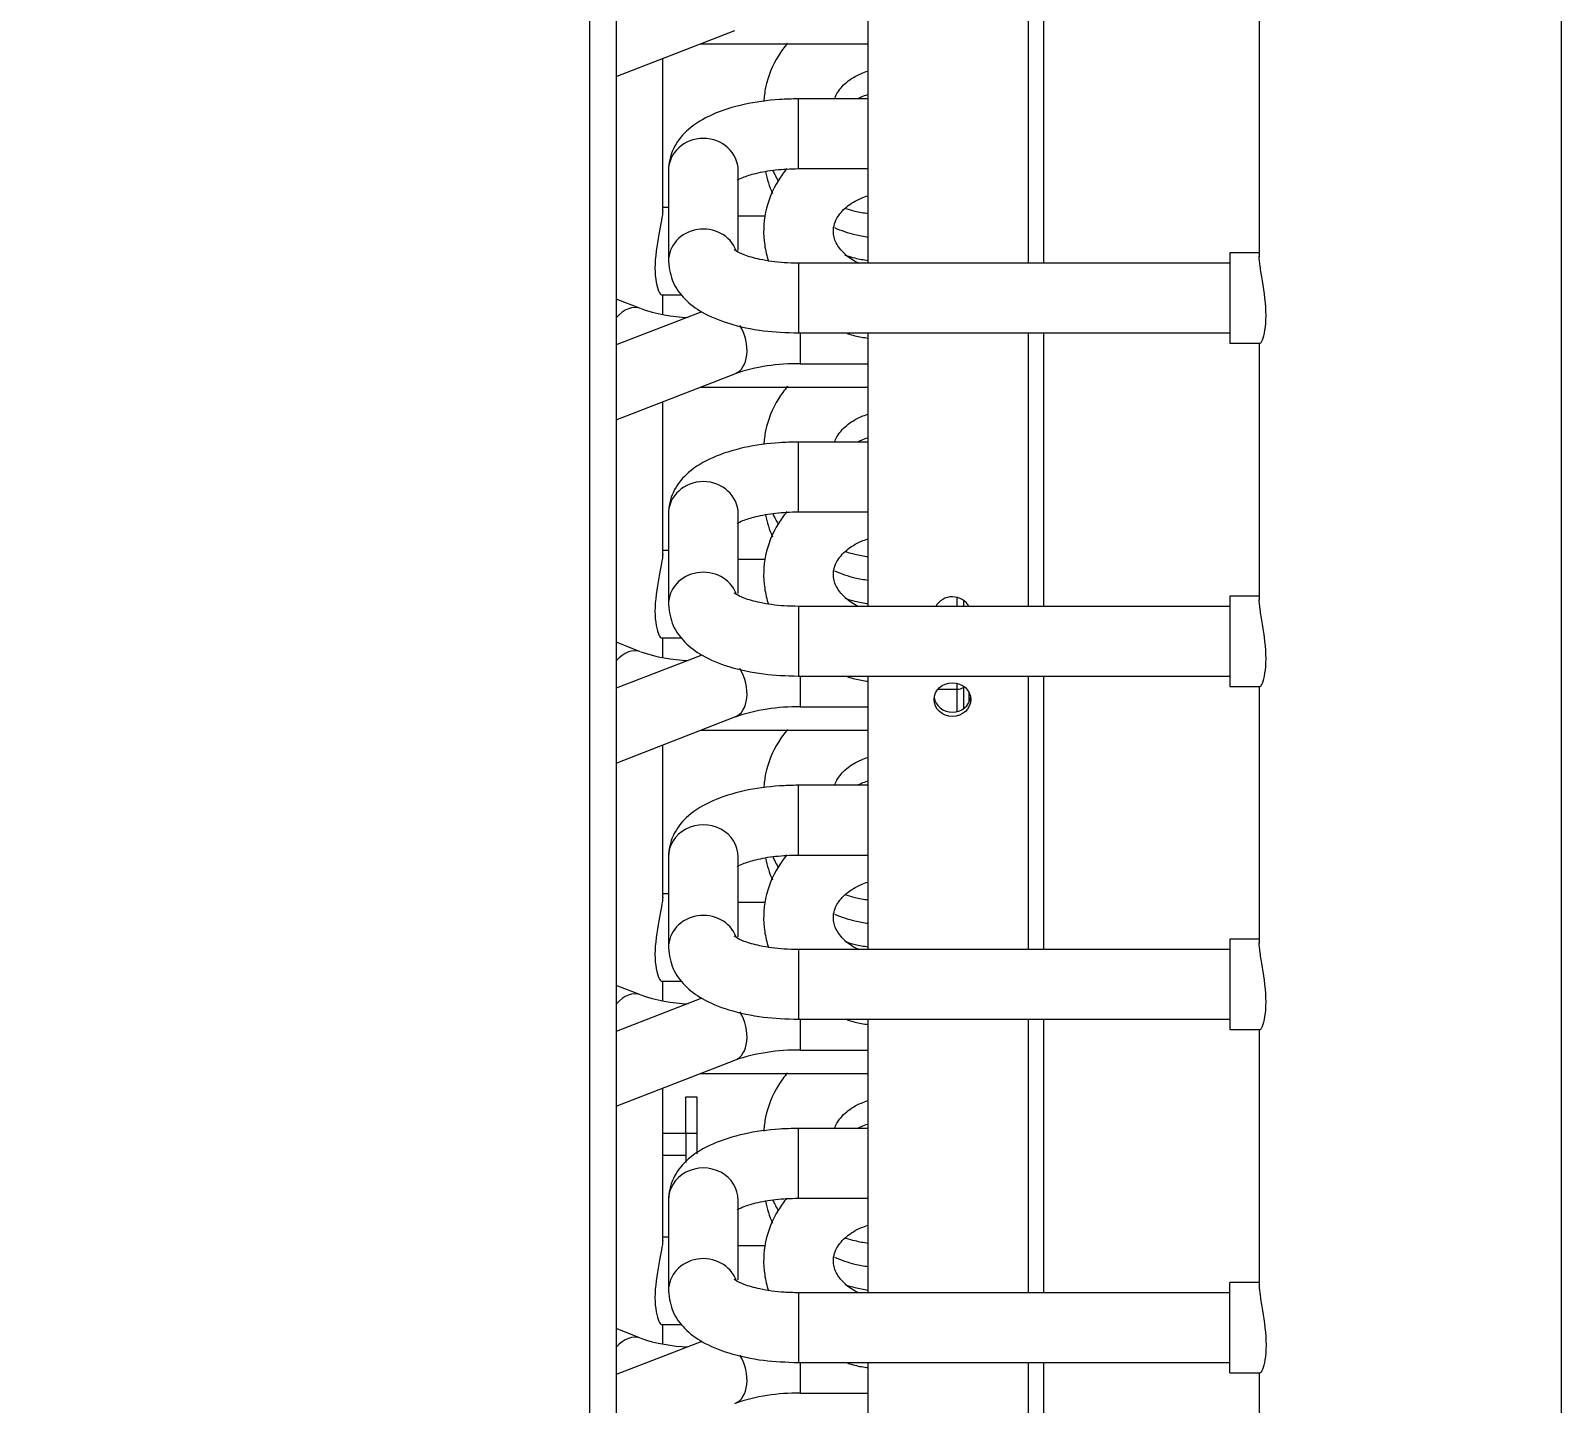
# Model space of a CAD drawing. Header units: millimetres. Extents: x 113490 to 142599, y -20467 to 115.
# Drawn here: x 137139.7 to 137348.7, y -6721.5 to -6534.2 of the extents above; entities that cross this region are included whole.
import ezdxf

# ---------------------------------------------------------------- set-up
doc = ezdxf.new("R2010")
doc.units = ezdxf.units.MM
doc.layers.add('DV2_0', color=7, linetype='Continuous')
doc.styles.get("Standard").update_dxf_attribs({"font": 'msyh.ttf'})
doc.dimstyles.new('ISO-25', dxfattribs={"dimtxt": 2.5, "dimasz": 2.5, "dimexe": 1.25, "dimexo": 0.625, "dimtad": 1, "dimtxsty": 'Standard', "dimcen": 2.5, "dimadec": 0, "dimazin": 0, "dimtfac": 1, "dimtmove": 0, "dimatfit": 3, "dimfxl": 1, "dimarcsym": 0})

# ---------------------------------------------------------------- blocks, each defined once
blk = doc.blocks.new('*D17')
at = {"color": 0, "lineweight": -2}
for p, q in [((137147.04, -5770.18), (136598.76, -5770.18)), ((136628.76, -5830.18), (136628.76, -8268.97)), ((137099.03, -8328.97), (136598.76, -8328.97))]:
    blk.add_line(p, q, dxfattribs=at)
at = {"color": 0}
for points in [[(136618.76, -5830.18), (136638.76, -5830.18), (136628.76, -5770.18)], [(136618.76, -8268.97), (136638.76, -8268.97), (136628.76, -8328.97)]]:
    blk.add_solid(points, dxfattribs=at)
at = {"layer": 'Defpoints', "color": 0}
for p in [(137148.04, -5770.18), (136628.76, -8328.97), (137100.03, -8328.97)]:
    blk.add_point(p, dxfattribs=at)
at = {"color": 0, "insert": (136582.93, -7049.57), "char_height": 50, "attachment_point": 5, "rotation": 90}
blk.add_mtext('2560', dxfattribs=at)

msp = doc.modelspace()

# ---------------------------------------------------------------- linework, layer by layer
at = {"layer": 'DV2_0', "color": 7, "linetype": 'Continuous', "lineweight": 20}
for p, q in [((137216.03, -7287.37), (137216.03, -6239.37)), ((137275.94, -6565.9), (137275.94, -6528.57)), ((137244.54, -6552.99), (137244.54, -6543.47)), ((137244.54, -6565.9), (137244.54, -6575.42)), ((137244.75, -6575.42), (137244.75, -6579.62)), ((137275.94, -6612.75), (137275.94, -6575.42)), ((137244.54, -6599.84), (137244.54, -6590.32)), ((137244.54, -6612.75), (137244.54, -6622.27)), ((137266.16, -6611.52), (137266.16, -6612.75)), ((137267.06, -6611.93), (137267.06, -6612.75)), ((137244.75, -6622.21), (137244.75, -6626.47)), ((137266.16, -6623.23), (137266.16, -6624.07)), ((137267.06, -6623.64), (137267.06, -6623.82)), ((137267.06, -6623.77), (137267.06, -6626.71)), ((137275.94, -6659.6), (137275.94, -6622.27)), ((137266.16, -6624.07), (137266.16, -6627.12)), ((137267.8, -6624.48), (137267.8, -6625.87)), ((137244.54, -6646.69), (137244.54, -6637.17)), ((137244.54, -6659.6), (137244.54, -6669.12)), ((137244.75, -6669.06), (137244.75, -6673.32)), ((137275.94, -6706.45), (137275.94, -6669.12)), ((137244.54, -6693.54), (137244.54, -6684.02)), ((137229.14, -6687.71), (137225.99, -6687.71)), ((137244.54, -6706.45), (137244.54, -6715.97)), ((137244.75, -6715.97), (137244.75, -6720.17)), ((137275.94, -6753.29), (137275.94, -6715.97))]:
    msp.add_line(p, q, dxfattribs=at)
at = {"layer": 'DV2_0', "color": 7, "linetype": 'Continuous', "lineweight": 15}
for p, q in [((137219.63, -6239.37), (137219.63, -7287.37)), ((137348.67, -7165.92), (137348.67, -6394.85)), ((137254.04, -6565.9), (137254.04, -6528.57)), ((137278.04, -6565.9), (137278.04, -6528.57)), ((137307.41, -6529.97), (137307.41, -6565.06)), ((137219.63, -6540.43), (137235.86, -6534.15)), ((137231.14, -6535.98), (137254.04, -6535.98)), ((137225.99, -6558.81), (137225.99, -6537.97)), ((137254.04, -6543.47), (137244.54, -6543.47)), ((137226.78, -6553.26), (137226.78, -6565.64)), ((137236.3, -6564.16), (137236.3, -6553.26)), ((137244.54, -6552.99), (137254.04, -6552.99)), ((137226.78, -6558.3), (137225.99, -6558.3)), ((137240.03, -6559.5), (137236.3, -6559.5)), ((137303.41, -6564.5), (137303.41, -6576.82)), ((137307.41, -6564.5), (137303.41, -6564.5)), ((137303.41, -6565.9), (137244.54, -6565.9)), ((137222.98, -6572.1), (137219.63, -6570.8)), ((137225.81, -6570.22), (137228.54, -6570.22)), ((137225.99, -6572.86), (137225.99, -6570.22)), ((137231.35, -6572.54), (137219.63, -6577.07)), ((137244.54, -6575.42), (137303.41, -6575.42)), ((137254.04, -6612.75), (137254.04, -6575.42)), ((137278.04, -6612.75), (137278.04, -6575.42)), ((137303.41, -6576.82), (137307.56, -6576.82)), ((137307.41, -6576.82), (137307.41, -6611.91)), ((137244.75, -6579.62), (137254.04, -6579.62)), ((137219.63, -6587.28), (137235.86, -6581)), ((137231.14, -6582.83), (137254.04, -6582.83)), ((137225.99, -6605.66), (137225.99, -6584.82)), ((137254.04, -6590.32), (137244.54, -6590.32)), ((137226.78, -6600.11), (137226.78, -6612.48)), ((137236.3, -6611), (137236.3, -6600.11)), ((137244.54, -6599.84), (137254.04, -6599.84)), ((137226.78, -6605.14), (137225.99, -6605.14)), ((137240.03, -6606.34), (137236.3, -6606.34)), ((137303.41, -6612.75), (137244.54, -6612.75)), ((137303.41, -6611.35), (137303.41, -6623.67)), ((137307.41, -6611.35), (137303.41, -6611.35)), ((137225.81, -6617.06), (137228.54, -6617.06)), ((137225.99, -6619.71), (137225.99, -6617.06)), ((137222.98, -6618.95), (137219.63, -6617.65)), ((137231.35, -6619.39), (137219.63, -6623.92)), ((137244.54, -6622.27), (137303.41, -6622.27)), ((137254.04, -6659.6), (137254.04, -6622.27)), ((137267.06, -6623.82), (137267.2, -6623.74)), ((137278.04, -6659.6), (137278.04, -6622.27)), ((137303.41, -6623.67), (137307.56, -6623.67)), ((137307.41, -6623.67), (137307.41, -6658.75)), ((137263.55, -6624.07), (137266.16, -6624.07)), ((137219.63, -6634.13), (137235.86, -6627.85)), ((137244.75, -6626.47), (137254.04, -6626.47)), ((137231.14, -6629.67), (137254.04, -6629.67)), ((137225.99, -6635.26), (137225.99, -6631.67)), ((137225.99, -6652.51), (137225.99, -6635.26)), ((137254.04, -6637.17), (137244.54, -6637.17)), ((137244.54, -6646.69), (137254.04, -6646.69)), ((137226.78, -6646.96), (137226.78, -6659.33)), ((137236.3, -6657.85), (137236.3, -6646.96)), ((137226.78, -6651.99), (137225.99, -6651.99)), ((137240.03, -6653.19), (137236.3, -6653.19)), ((137303.41, -6658.2), (137303.41, -6670.52)), ((137307.41, -6658.2), (137303.41, -6658.2)), ((137303.41, -6659.6), (137244.54, -6659.6)), ((137222.98, -6665.79), (137219.63, -6664.49)), ((137225.81, -6663.91), (137228.54, -6663.91)), ((137225.99, -6666.55), (137225.99, -6663.91)), ((137231.35, -6666.24), (137219.63, -6670.77)), ((137244.54, -6669.12), (137303.41, -6669.12)), ((137254.04, -6706.45), (137254.04, -6669.12)), ((137278.04, -6706.45), (137278.04, -6669.12)), ((137303.41, -6670.52), (137307.56, -6670.52)), ((137307.41, -6670.52), (137307.41, -6705.6)), ((137244.75, -6673.32), (137254.04, -6673.32)), ((137219.63, -6680.98), (137235.86, -6674.7)), ((137231.14, -6676.52), (137254.04, -6676.52)), ((137225.99, -6699.36), (137225.99, -6678.52)), ((137229.14, -6684.71), (137229.14, -6679.71)), ((137229.14, -6679.71), (137230.64, -6679.71)), ((137230.64, -6679.71), (137230.64, -6684.71)), ((137254.04, -6684.02), (137244.54, -6684.02)), ((137229.14, -6684.71), (137225.99, -6684.71)), ((137229.14, -6684.71), (137229.14, -6688.65)), ((137230.64, -6684.71), (137229.14, -6684.71)), ((137230.64, -6684.71), (137230.64, -6687.49)), ((137226.78, -6693.8), (137226.78, -6706.18)), ((137236.3, -6704.7), (137236.3, -6693.8)), ((137244.54, -6693.54), (137254.04, -6693.54)), ((137226.78, -6698.84), (137225.99, -6698.84)), ((137240.03, -6700.04), (137236.3, -6700.04)), ((137303.41, -6717.37), (137303.41, -6705.05)), ((137307.41, -6705.05), (137303.41, -6705.05)), ((137303.41, -6706.45), (137244.54, -6706.45)), ((137222.98, -6712.64), (137219.63, -6711.34)), ((137225.81, -6710.76), (137228.54, -6710.76)), ((137225.99, -6713.4), (137225.99, -6710.76)), ((137231.35, -6713.08), (137219.63, -6717.62)), ((137244.54, -6715.97), (137303.41, -6715.97)), ((137254.04, -6753.29), (137254.04, -6715.97)), ((137278.04, -6753.29), (137278.04, -6715.97)), ((137303.41, -6717.37), (137307.56, -6717.37)), ((137307.41, -6717.37), (137307.41, -6752.45)), ((137244.75, -6720.17), (137254.04, -6720.17))]:
    msp.add_line(p, q, dxfattribs=at)
for centre, radius, start, end in [((137230.33, -6550.5), 22.81, 251.2224, 267.8715), ((137244.23, -6605.6), 25.98, 88.8459, 108.784), ((137230.33, -6597.35), 22.81, 251.2224, 267.8715), ((137266.16, -6622.27), 1.8, 270, 300), ((137244.23, -6652.45), 25.98, 88.8459, 108.784), ((137230.33, -6644.2), 22.81, 251.2224, 267.8715), ((137244.23, -6699.3), 25.98, 88.8459, 108.784), ((137230.33, -6691.05), 22.81, 251.2224, 267.8715), ((137244.23, -6746.14), 25.98, 88.8459, 108.784)]:
    msp.add_arc(centre, radius, start, end, dxfattribs=at)
at = {"layer": 'DV2_0', "color": 7, "linetype": 'Continuous', "lineweight": 20}
for centre, major_axis, ratio, start_param, end_param in [((137231.54, -6553.26), (-4.76, 0), 0.922201, 3.141593, 6.283185), ((137231.54, -6565.64), (-4.76, 0), 0.922201, 3.485496, 6.283185), ((137231.54, -6565.64), (-4.76, 0), 0.922201, 0, 0.00078), ((137221.27, -6576.54), (1.72, 4.44), 0.652095, 0.002274, 1.044332), ((137234.14, -6576.56), (-1.72, 4.44), 0.652095, 3.141593, 4.956923), ((137231.54, -6600.11), (-4.76, 0), 0.922201, 3.141593, 6.283185), ((137231.54, -6612.48), (-4.76, 0), 0.922201, 3.485496, 6.283185), ((137231.54, -6612.48), (-4.76, 0), 0.922201, 0, 0.00078), ((137221.27, -6623.38), (1.72, 4.44), 0.652095, 0.002274, 1.044332), ((137234.14, -6623.41), (-1.72, 4.44), 0.652095, 3.141593, 4.956923), ((137231.54, -6646.96), (4.76, 0), 0.922201, 0, 3.141593), ((137231.54, -6659.33), (-4.76, 0), 0.922201, 3.485496, 6.283185), ((137231.54, -6659.33), (-4.76, 0), 0.922201, 0, 0.00078), ((137221.27, -6670.23), (1.72, 4.44), 0.652095, 0.002274, 1.044332), ((137234.14, -6670.26), (-1.72, 4.44), 0.652095, 3.141593, 4.956923), ((137231.54, -6693.8), (4.76, 0), 0.922201, 0, 3.141593), ((137231.54, -6706.18), (4.76, 0), 0.922201, 0.343904, 3.142373), ((137221.27, -6717.08), (1.72, 4.44), 0.652095, 0.002274, 1.044332), ((137234.14, -6717.11), (-1.72, 4.44), 0.652095, 3.141593, 4.956923)]:
    msp.add_ellipse(centre, major_axis=major_axis, ratio=ratio, start_param=start_param, end_param=end_param, dxfattribs=at)
at = {"layer": 'DV2_0', "color": 7, "linetype": 'Continuous', "lineweight": 15}
for centre, start_param, end_param in [((137265.54, -6613.75), 3.582634, 5.832848), ((137265.54, -6624.89), 0.126135, 3.015458)]:
    msp.add_ellipse(centre, major_axis=(-2.5, 0), ratio=0.922201, start_param=start_param, end_param=end_param, dxfattribs=at)
msp.add_ellipse((137265.54, -6625.47), major_axis=(-2.5, 0), ratio=0.922201, dxfattribs=at)
for points, knots in [([(137243.03, -6535.87), (137242.57, -6536.41), (137241.22, -6538.27), (137240.12, -6541.01), (137239.83, -6543.19), (137239.8, -6543.82)], [0.3069174, 0.3069174, 0.3069174, 0.3069174, 0.3494831, 0.4459674, 0.4853251, 0.4853251, 0.4853251, 0.4853251]), ([(137249.46, -6543.49), (137249.53, -6543.25), (137249.86, -6542.5), (137250.92, -6541.2), (137252.57, -6540.18), (137253.68, -6539.77), (137253.98, -6539.68)], [0.5784462, 0.5784462, 0.5784462, 0.5784462, 0.6319137, 0.7415815, 0.8416159, 0.877433, 0.877433, 0.877433, 0.877433]), ([(137244.54, -6543.47), (137243.58, -6543.49), (137241.19, -6543.55), (137236.94, -6544.14), (137232.76, -6545.45), (137229.61, -6547.32), (137227.48, -6549.78), (137226.8, -6552.02), (137226.78, -6553.11), (137226.78, -6553.26)], [0, 0, 0, 0, 0.101387, 0.296206, 0.497747, 0.688376, 0.837063, 0.980889, 1, 1, 1, 1]), ([(137252.6, -6543.44), (137252.77, -6543.35), (137253.21, -6543.15), (137253.68, -6542.98), (137253.98, -6542.88)], [0.81940406, 0.81940406, 0.81940406, 0.81940406, 0.84161594, 0.87743298, 0.87743298, 0.87743298, 0.87743298]), ([(137236.14, -6554.57), (137236.34, -6554.46), (137237, -6554.13), (137238.73, -6553.58), (137241.43, -6553.1), (137243.38, -6553.03), (137244.54, -6552.99)], [0.4017403, 0.4017403, 0.4017403, 0.4017403, 0.5031522, 0.6482988, 0.8218399, 1, 1, 1, 1]), ([(137242.95, -6552.97), (137242.53, -6553.49), (137241.2, -6555.33), (137239.78, -6558.84), (137239.67, -6562.7), (137240.2, -6564.91), (137240.44, -6565.62)], [0.3092504, 0.3092504, 0.3092504, 0.3092504, 0.3494831, 0.4459674, 0.5389954, 0.5853099, 0.5853099, 0.5853099, 0.5853099]), ([(137241.01, -6553.25), (137241.1, -6553.44), (137241.32, -6553.89), (137241.57, -6554.33), (137241.73, -6554.6)], [0.61722618, 0.61722618, 0.61722618, 0.61722618, 0.62957248, 0.64819209, 0.64819209, 0.64819209, 0.64819209]), ([(137252.77, -6565.93), (137252.1, -6565.61), (137250.84, -6564.79), (137249.61, -6563.26), (137249.16, -6561.62), (137249.48, -6559.99), (137250.92, -6558.21), (137252.57, -6557.2), (137253.68, -6556.79), (137253.98, -6556.69)], [0.1731502, 0.1731502, 0.1731502, 0.1731502, 0.2625505, 0.3669927, 0.4836914, 0.6319137, 0.7415815, 0.8416159, 0.877433, 0.877433, 0.877433, 0.877433]), ([(137225.99, -6558.76), (137225.99, -6559.37), (137225.74, -6560.57), (137225.2, -6563.43), (137224.94, -6565.1), (137224.94, -6566.56)], [0.75, 0.75, 0.75, 0.75, 0.875, 0.875, 1, 1, 1, 1]), ([(137250.98, -6558.43), (137251.4, -6558.57), (137252.41, -6558.85), (137253.41, -6559.03), (137254.02, -6559.12)], [0.88043186, 0.88043186, 0.88043186, 0.88043186, 0.90550173, 0.94079577, 0.94079577, 0.94079577, 0.94079577]), ([(137249.43, -6561.05), (137250.35, -6561.44), (137251.88, -6561.96), (137253.41, -6562.24), (137254.02, -6562.32)], [0.8490829, 0.8490829, 0.8490829, 0.8490829, 0.90550173, 0.94079577, 0.94079577, 0.94079577, 0.94079577]), ([(137244.54, -6565.9), (137243.82, -6565.89), (137242.09, -6565.85), (137239.32, -6565.47), (137237.11, -6564.82), (137235.98, -6564.26), (137235.77, -6564.07), (137235.77, -6564.08)], [0, 0, 0, 0, 0.110607, 0.3123185, 0.4783978, 0.6148656, 0.7250081, 0.7250081, 0.7250081, 0.7250081]), ([(137250.86, -6564.8), (137251.32, -6564.95), (137252.37, -6565.25), (137253.41, -6565.44), (137254.02, -6565.52)], [0.8780246, 0.8780246, 0.8780246, 0.8780246, 0.90550173, 0.94079577, 0.94079577, 0.94079577, 0.94079577]), ([(137307.55, -6576.82), (137307.64, -6576.82), (137307.75, -6576.67), (137308.12, -6575.76), (137308.35, -6574.54), (137308.35, -6571.56), (137308.12, -6569.82), (137307.75, -6567.59), (137307.63, -6566.9), (137307.46, -6565.76), (137307.41, -6565.3), (137307.41, -6564.98), (137307.41, -6564.98), (137307.41, -6564.98)], [0.0626912, 0.0626912, 0.0626912, 0.0626912, 0.125, 0.125, 0.25, 0.25, 0.375, 0.375, 0.4375, 0.4375, 0.5, 0.5, 0.5000642, 0.5000642, 0.5000642, 0.5000642]), ([(137224.94, -6566.56), (137224.94, -6568.02), (137225.2, -6569.19), (137225.61, -6570.06), (137225.73, -6570.21), (137225.83, -6570.21)], [0, 0, 0, 0, 0.125, 0.125, 0.1870962, 0.1870962, 0.1870962, 0.1870962]), ([(137226.78, -6565.64), (137226.91, -6566.72), (137227.18, -6568.55), (137229, -6570.97), (137231.5, -6572.79), (137235.01, -6574.25), (137239.63, -6575.24), (137242.77, -6575.37), (137244.54, -6575.42)], [0, 0, 0, 0, 0.140236, 0.276901, 0.426209, 0.609858, 0.812983, 1, 1, 1, 1]), ([(137251.23, -6575.53), (137251.57, -6575.63), (137252.49, -6575.88), (137253.41, -6576.05), (137254.02, -6576.13)], [0.8855521, 0.8855521, 0.8855521, 0.8855521, 0.90550173, 0.94079577, 0.94079577, 0.94079577, 0.94079577]), ([(137243.03, -6582.71), (137242.57, -6583.26), (137241.22, -6585.12), (137240.12, -6587.85), (137239.83, -6590.04), (137239.8, -6590.67)], [0.3069174, 0.3069174, 0.3069174, 0.3069174, 0.3494831, 0.4459674, 0.4853251, 0.4853251, 0.4853251, 0.4853251]), ([(137249.46, -6590.34), (137249.53, -6590.1), (137249.86, -6589.35), (137250.92, -6588.05), (137252.57, -6587.03), (137253.68, -6586.62), (137253.98, -6586.53)], [0.5784462, 0.5784462, 0.5784462, 0.5784462, 0.6319137, 0.7415815, 0.8416159, 0.877433, 0.877433, 0.877433, 0.877433]), ([(137244.54, -6590.32), (137243.58, -6590.34), (137241.19, -6590.39), (137236.94, -6590.99), (137232.76, -6592.3), (137229.61, -6594.17), (137227.48, -6596.63), (137226.8, -6598.87), (137226.78, -6599.96), (137226.78, -6600.11)], [0, 0, 0, 0, 0.101387, 0.296206, 0.497747, 0.688376, 0.837063, 0.980889, 1, 1, 1, 1]), ([(137252.6, -6590.28), (137252.77, -6590.2), (137253.21, -6590), (137253.68, -6589.82), (137253.98, -6589.73)], [0.81940406, 0.81940406, 0.81940406, 0.81940406, 0.84161594, 0.87743298, 0.87743298, 0.87743298, 0.87743298]), ([(137236.14, -6601.42), (137236.34, -6601.31), (137237, -6600.98), (137238.73, -6600.43), (137241.43, -6599.94), (137243.38, -6599.87), (137244.54, -6599.84)], [0.4017403, 0.4017403, 0.4017403, 0.4017403, 0.5031522, 0.6482988, 0.8218399, 1, 1, 1, 1]), ([(137242.95, -6599.82), (137242.53, -6600.33), (137241.2, -6602.17), (137239.78, -6605.69), (137239.67, -6609.55), (137240.2, -6611.75), (137240.44, -6612.47)], [0.3092504, 0.3092504, 0.3092504, 0.3092504, 0.3494831, 0.4459674, 0.5389954, 0.5853099, 0.5853099, 0.5853099, 0.5853099]), ([(137241.01, -6600.1), (137241.1, -6600.29), (137241.32, -6600.74), (137241.57, -6601.18), (137241.73, -6601.44)], [0.61722618, 0.61722618, 0.61722618, 0.61722618, 0.62957248, 0.64819209, 0.64819209, 0.64819209, 0.64819209]), ([(137252.77, -6612.78), (137252.1, -6612.46), (137250.84, -6611.64), (137249.61, -6610.11), (137249.16, -6608.47), (137249.48, -6606.84), (137250.92, -6605.06), (137252.57, -6604.05), (137253.68, -6603.64), (137253.98, -6603.54)], [0.1731502, 0.1731502, 0.1731502, 0.1731502, 0.2625505, 0.3669927, 0.4836914, 0.6319137, 0.7415815, 0.8416159, 0.877433, 0.877433, 0.877433, 0.877433]), ([(137225.99, -6605.61), (137225.99, -6606.21), (137225.74, -6607.42), (137225.2, -6610.28), (137224.94, -6611.94), (137224.94, -6613.41)], [0.75, 0.75, 0.75, 0.75, 0.875, 0.875, 1, 1, 1, 1]), ([(137250.98, -6605.28), (137251.4, -6605.41), (137252.41, -6605.7), (137253.41, -6605.88), (137254.02, -6605.96)], [0.88043186, 0.88043186, 0.88043186, 0.88043186, 0.90550173, 0.94079577, 0.94079577, 0.94079577, 0.94079577]), ([(137249.43, -6607.9), (137250.35, -6608.29), (137251.88, -6608.81), (137253.41, -6609.08), (137254.02, -6609.17)], [0.8490829, 0.8490829, 0.8490829, 0.8490829, 0.90550173, 0.94079577, 0.94079577, 0.94079577, 0.94079577]), ([(137244.54, -6612.75), (137243.82, -6612.74), (137242.09, -6612.7), (137239.32, -6612.32), (137237.11, -6611.67), (137235.98, -6611.11), (137235.77, -6610.92), (137235.77, -6610.93)], [0, 0, 0, 0, 0.110607, 0.3123185, 0.4783978, 0.6148656, 0.7250081, 0.7250081, 0.7250081, 0.7250081]), ([(137226.78, -6612.48), (137226.91, -6613.57), (137227.18, -6615.4), (137229, -6617.81), (137231.5, -6619.64), (137235.01, -6621.1), (137239.63, -6622.08), (137242.77, -6622.22), (137244.54, -6622.27)], [0, 0, 0, 0, 0.140236, 0.276901, 0.426209, 0.609858, 0.812983, 1, 1, 1, 1]), ([(137250.86, -6611.65), (137251.32, -6611.8), (137252.37, -6612.1), (137253.41, -6612.29), (137254.02, -6612.37)], [0.8780246, 0.8780246, 0.8780246, 0.8780246, 0.90550173, 0.94079577, 0.94079577, 0.94079577, 0.94079577]), ([(137307.55, -6623.67), (137307.64, -6623.67), (137307.75, -6623.51), (137308.12, -6622.61), (137308.35, -6621.39), (137308.35, -6618.41), (137308.12, -6616.67), (137307.75, -6614.43), (137307.63, -6613.75), (137307.46, -6612.61), (137307.41, -6612.14), (137307.41, -6611.83), (137307.41, -6611.83), (137307.41, -6611.83)], [0.0626912, 0.0626912, 0.0626912, 0.0626912, 0.125, 0.125, 0.25, 0.25, 0.375, 0.375, 0.4375, 0.4375, 0.5, 0.5, 0.5000642, 0.5000642, 0.5000642, 0.5000642]), ([(137224.94, -6613.41), (137224.94, -6614.87), (137225.2, -6616.04), (137225.61, -6616.91), (137225.73, -6617.06), (137225.83, -6617.06)], [0, 0, 0, 0, 0.125, 0.125, 0.1870962, 0.1870962, 0.1870962, 0.1870962]), ([(137251.23, -6622.37), (137251.57, -6622.48), (137252.49, -6622.73), (137253.41, -6622.9), (137254.02, -6622.98)], [0.8855521, 0.8855521, 0.8855521, 0.8855521, 0.90550173, 0.94079577, 0.94079577, 0.94079577, 0.94079577]), ([(137243.03, -6629.56), (137242.57, -6630.1), (137241.22, -6631.97), (137240.12, -6634.7), (137239.83, -6636.88), (137239.8, -6637.52)], [0.3069174, 0.3069174, 0.3069174, 0.3069174, 0.3494831, 0.4459674, 0.4853251, 0.4853251, 0.4853251, 0.4853251]), ([(137249.46, -6637.19), (137249.53, -6636.95), (137249.86, -6636.2), (137250.92, -6634.89), (137252.57, -6633.88), (137253.68, -6633.47), (137253.98, -6633.37)], [0.5784462, 0.5784462, 0.5784462, 0.5784462, 0.6319137, 0.7415815, 0.8416159, 0.877433, 0.877433, 0.877433, 0.877433]), ([(137244.54, -6637.17), (137243.58, -6637.19), (137241.19, -6637.24), (137236.94, -6637.84), (137232.76, -6639.15), (137229.61, -6641.02), (137227.48, -6643.48), (137226.8, -6645.72), (137226.78, -6646.81), (137226.78, -6646.96)], [0, 0, 0, 0, 0.101387, 0.296206, 0.497747, 0.688376, 0.837063, 0.980889, 1, 1, 1, 1]), ([(137252.6, -6637.13), (137252.77, -6637.05), (137253.21, -6636.85), (137253.68, -6636.67), (137253.98, -6636.58)], [0.81940406, 0.81940406, 0.81940406, 0.81940406, 0.84161594, 0.87743298, 0.87743298, 0.87743298, 0.87743298]), ([(137236.14, -6648.27), (137236.34, -6648.15), (137237, -6647.83), (137238.73, -6647.28), (137241.43, -6646.79), (137243.38, -6646.72), (137244.54, -6646.69)], [0.4017403, 0.4017403, 0.4017403, 0.4017403, 0.5031522, 0.6482988, 0.8218399, 1, 1, 1, 1]), ([(137242.95, -6646.67), (137242.53, -6647.18), (137241.2, -6649.02), (137239.78, -6652.54), (137239.67, -6656.4), (137240.2, -6658.6), (137240.44, -6659.32)], [0.3092504, 0.3092504, 0.3092504, 0.3092504, 0.3494831, 0.4459674, 0.5389954, 0.5853099, 0.5853099, 0.5853099, 0.5853099]), ([(137241.01, -6646.95), (137241.1, -6647.13), (137241.32, -6647.59), (137241.57, -6648.03), (137241.73, -6648.29)], [0.61722618, 0.61722618, 0.61722618, 0.61722618, 0.62957248, 0.64819209, 0.64819209, 0.64819209, 0.64819209]), ([(137252.77, -6659.63), (137252.1, -6659.31), (137250.84, -6658.49), (137249.61, -6656.96), (137249.16, -6655.31), (137249.48, -6653.68), (137250.92, -6651.91), (137252.57, -6650.9), (137253.68, -6650.48), (137253.98, -6650.39)], [0.1731502, 0.1731502, 0.1731502, 0.1731502, 0.2625505, 0.3669927, 0.4836914, 0.6319137, 0.7415815, 0.8416159, 0.877433, 0.877433, 0.877433, 0.877433]), ([(137225.99, -6652.45), (137225.99, -6653.06), (137225.74, -6654.26), (137225.2, -6657.12), (137224.94, -6658.79), (137224.94, -6660.26)], [0.75, 0.75, 0.75, 0.75, 0.875, 0.875, 1, 1, 1, 1]), ([(137250.98, -6652.13), (137251.4, -6652.26), (137252.41, -6652.55), (137253.41, -6652.73), (137254.02, -6652.81)], [0.88043186, 0.88043186, 0.88043186, 0.88043186, 0.90550173, 0.94079577, 0.94079577, 0.94079577, 0.94079577]), ([(137249.43, -6654.75), (137250.35, -6655.14), (137251.88, -6655.65), (137253.41, -6655.93), (137254.02, -6656.01)], [0.8490829, 0.8490829, 0.8490829, 0.8490829, 0.90550173, 0.94079577, 0.94079577, 0.94079577, 0.94079577]), ([(137226.78, -6659.33), (137226.91, -6660.42), (137227.18, -6662.25), (137229, -6664.66), (137231.5, -6666.49), (137235.01, -6667.95), (137239.63, -6668.93), (137242.77, -6669.06), (137244.54, -6669.12)], [0, 0, 0, 0, 0.140236, 0.276901, 0.426209, 0.609858, 0.812983, 1, 1, 1, 1]), ([(137244.54, -6659.6), (137243.82, -6659.59), (137242.09, -6659.55), (137239.32, -6659.16), (137237.11, -6658.52), (137235.98, -6657.96), (137235.77, -6657.77), (137235.77, -6657.77)], [0, 0, 0, 0, 0.110607, 0.3123185, 0.4783978, 0.6148656, 0.7250081, 0.7250081, 0.7250081, 0.7250081]), ([(137250.86, -6658.49), (137251.32, -6658.64), (137252.37, -6658.95), (137253.41, -6659.14), (137254.02, -6659.22)], [0.8780246, 0.8780246, 0.8780246, 0.8780246, 0.90550173, 0.94079577, 0.94079577, 0.94079577, 0.94079577]), ([(137307.55, -6670.51), (137307.64, -6670.51), (137307.75, -6670.36), (137308.12, -6669.45), (137308.35, -6668.24), (137308.35, -6665.25), (137308.12, -6663.51), (137307.75, -6661.28), (137307.63, -6660.6), (137307.46, -6659.46), (137307.41, -6658.99), (137307.41, -6658.68), (137307.41, -6658.68), (137307.41, -6658.68)], [0.0626912, 0.0626912, 0.0626912, 0.0626912, 0.125, 0.125, 0.25, 0.25, 0.375, 0.375, 0.4375, 0.4375, 0.5, 0.5, 0.5000642, 0.5000642, 0.5000642, 0.5000642]), ([(137224.94, -6660.26), (137224.94, -6661.72), (137225.2, -6662.88), (137225.61, -6663.76), (137225.73, -6663.9), (137225.83, -6663.9)], [0, 0, 0, 0, 0.125, 0.125, 0.1870962, 0.1870962, 0.1870962, 0.1870962]), ([(137251.23, -6669.22), (137251.57, -6669.32), (137252.49, -6669.58), (137253.41, -6669.74), (137254.02, -6669.83)], [0.8855521, 0.8855521, 0.8855521, 0.8855521, 0.90550173, 0.94079577, 0.94079577, 0.94079577, 0.94079577]), ([(137243.03, -6676.41), (137242.57, -6676.95), (137241.22, -6678.82), (137240.12, -6681.55), (137239.83, -6683.73), (137239.8, -6684.37)], [0.3069174, 0.3069174, 0.3069174, 0.3069174, 0.3494831, 0.4459674, 0.4853251, 0.4853251, 0.4853251, 0.4853251]), ([(137249.46, -6684.03), (137249.53, -6683.79), (137249.86, -6683.05), (137250.92, -6681.74), (137252.57, -6680.73), (137253.68, -6680.32), (137253.98, -6680.22)], [0.5784462, 0.5784462, 0.5784462, 0.5784462, 0.6319137, 0.7415815, 0.8416159, 0.877433, 0.877433, 0.877433, 0.877433]), ([(137244.54, -6684.02), (137243.58, -6684.03), (137241.19, -6684.09), (137236.94, -6684.68), (137232.76, -6686), (137229.61, -6687.86), (137227.48, -6690.33), (137226.8, -6692.57), (137226.78, -6693.66), (137226.78, -6693.8)], [0, 0, 0, 0, 0.101387, 0.296206, 0.497747, 0.688376, 0.837063, 0.980889, 1, 1, 1, 1]), ([(137252.6, -6683.98), (137252.77, -6683.9), (137253.21, -6683.69), (137253.68, -6683.52), (137253.98, -6683.42)], [0.81940406, 0.81940406, 0.81940406, 0.81940406, 0.84161594, 0.87743298, 0.87743298, 0.87743298, 0.87743298]), ([(137236.14, -6695.11), (137236.34, -6695), (137237, -6694.68), (137238.73, -6694.12), (137241.43, -6693.64), (137243.38, -6693.57), (137244.54, -6693.54)], [0.4017403, 0.4017403, 0.4017403, 0.4017403, 0.5031522, 0.6482988, 0.8218399, 1, 1, 1, 1]), ([(137242.95, -6693.51), (137242.53, -6694.03), (137241.2, -6695.87), (137239.78, -6699.39), (137239.67, -6703.25), (137240.2, -6705.45), (137240.44, -6706.16)], [0.3092504, 0.3092504, 0.3092504, 0.3092504, 0.3494831, 0.4459674, 0.5389954, 0.5853099, 0.5853099, 0.5853099, 0.5853099]), ([(137241.01, -6693.8), (137241.1, -6693.98), (137241.32, -6694.44), (137241.57, -6694.88), (137241.73, -6695.14)], [0.61722618, 0.61722618, 0.61722618, 0.61722618, 0.62957248, 0.64819209, 0.64819209, 0.64819209, 0.64819209]), ([(137252.77, -6706.47), (137252.1, -6706.16), (137250.84, -6705.34), (137249.61, -6703.8), (137249.16, -6702.16), (137249.48, -6700.53), (137250.92, -6698.76), (137252.57, -6697.74), (137253.68, -6697.33), (137253.98, -6697.24)], [0.1731502, 0.1731502, 0.1731502, 0.1731502, 0.2625505, 0.3669927, 0.4836914, 0.6319137, 0.7415815, 0.8416159, 0.877433, 0.877433, 0.877433, 0.877433]), ([(137250.98, -6698.97), (137251.4, -6699.11), (137252.41, -6699.39), (137253.41, -6699.58), (137254.02, -6699.66)], [0.88043186, 0.88043186, 0.88043186, 0.88043186, 0.90550173, 0.94079577, 0.94079577, 0.94079577, 0.94079577]), ([(137225.99, -6699.3), (137225.99, -6699.91), (137225.74, -6701.11), (137225.2, -6703.97), (137224.94, -6705.64), (137224.94, -6707.1)], [0.75, 0.75, 0.75, 0.75, 0.875, 0.875, 1, 1, 1, 1]), ([(137249.43, -6701.6), (137250.35, -6701.99), (137251.88, -6702.5), (137253.41, -6702.78), (137254.02, -6702.86)], [0.8490829, 0.8490829, 0.8490829, 0.8490829, 0.90550173, 0.94079577, 0.94079577, 0.94079577, 0.94079577]), ([(137244.54, -6706.45), (137243.82, -6706.43), (137242.09, -6706.39), (137239.32, -6706.01), (137237.11, -6705.37), (137235.98, -6704.81), (137235.77, -6704.62), (137235.77, -6704.62)], [0, 0, 0, 0, 0.110607, 0.3123185, 0.4783978, 0.6148656, 0.7250081, 0.7250081, 0.7250081, 0.7250081]), ([(137250.86, -6705.34), (137251.32, -6705.49), (137252.37, -6705.79), (137253.41, -6705.98), (137254.02, -6706.07)], [0.8780246, 0.8780246, 0.8780246, 0.8780246, 0.90550173, 0.94079577, 0.94079577, 0.94079577, 0.94079577]), ([(137224.94, -6707.1), (137224.94, -6708.57), (137225.2, -6709.73), (137225.61, -6710.6), (137225.73, -6710.75), (137225.83, -6710.75)], [0, 0, 0, 0, 0.125, 0.125, 0.1870962, 0.1870962, 0.1870962, 0.1870962]), ([(137226.78, -6706.18), (137226.91, -6707.27), (137227.18, -6709.1), (137229, -6711.51), (137231.5, -6713.34), (137235.01, -6714.8), (137239.63, -6715.78), (137242.77, -6715.91), (137244.54, -6715.97)], [0, 0, 0, 0, 0.140236, 0.276901, 0.426209, 0.609858, 0.812983, 1, 1, 1, 1]), ([(137307.41, -6705.53), (137307.41, -6705.84), (137307.46, -6706.3), (137307.63, -6707.44), (137307.75, -6708.13), (137308.12, -6710.36), (137308.35, -6712.09), (137308.35, -6715.08), (137308.12, -6716.3), (137307.75, -6717.21), (137307.64, -6717.36), (137307.55, -6717.36)], [0.5000642, 0.5000642, 0.5000642, 0.5000642, 0.5625, 0.5625, 0.625, 0.625, 0.75, 0.75, 0.875, 0.875, 0.9373302, 0.9373302, 0.9373302, 0.9373302]), ([(137251.23, -6716.07), (137251.57, -6716.17), (137252.49, -6716.43), (137253.41, -6716.59), (137254.02, -6716.67)], [0.8855521, 0.8855521, 0.8855521, 0.8855521, 0.90550173, 0.94079577, 0.94079577, 0.94079577, 0.94079577])]:
    msp.add_open_spline(points, degree=3, knots=knots, dxfattribs=at)
for points in [[(137240.02, -6553.41), (137240.22, -6554.44), (137240.55, -6555.45), (137240.99, -6556.41)], [(137240.02, -6600.26), (137240.22, -6601.29), (137240.55, -6602.29), (137240.99, -6603.26)], [(137240.02, -6647.11), (137240.22, -6648.14), (137240.55, -6649.14), (137240.99, -6650.1)], [(137240.02, -6693.95), (137240.22, -6694.98), (137240.55, -6695.99), (137240.99, -6696.95)]]:
    msp.add_open_spline(points, degree=3, dxfattribs=at)

# ---------------------------------------------------------------- dimensions: what is measured, and where the dimension line sits
at = {"color": 1}
dim = msp.add_linear_dim(base=(136628.76, -8328.97), p1=(137148.04, -5770.18), p2=(137100.03, -8328.97), angle=90, text='2560', dimstyle='ISO-25', override={"dimtxt": 50, "dimasz": 60, "dimexe": 30, "dimexo": 1, "dimgap": 20, "dimdec": 0}, dxfattribs=at)
dim.commit()
dim.dimension.update_dxf_attribs({"geometry": '*D17', "text_midpoint": (136582.93, -7049.57)})

doc.saveas('drawing.dxf')
